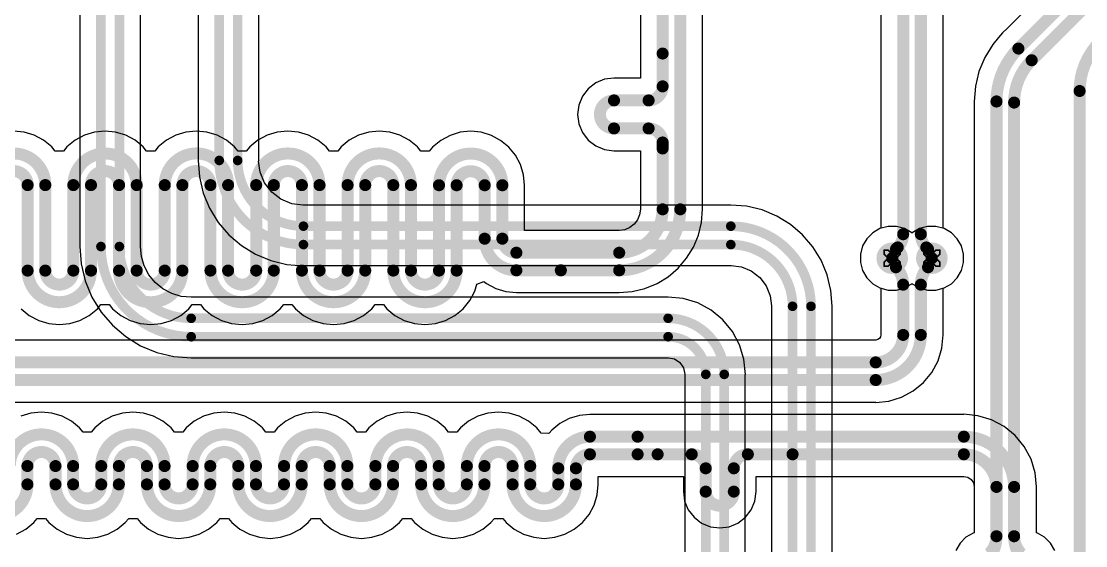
# Model space of a CAD drawing. Header units: inches. Extents: x 0 to 289, y 0 to 168.
# Drawn here: x 23.32 to 57.04, y 66.07 to 82.7 of the extents above; entities that cross this region are included whole.
import ezdxf

# ---------------------------------------------------------------- set-up
doc = ezdxf.new("R2010")
doc.units = ezdxf.units.IN
for name, color, linetype in [('Bottom Layer', 5, 'Continuous'), ('Drill Drawing', 1, 'Continuous'), ('Top Layer', 1, 'Continuous'), ('Via Holes', 16, 'Continuous')]:
    doc.layers.add(name, color=color, linetype=linetype)

msp = doc.modelspace()

# ---------------------------------------------------------------- hatches: boundary and pattern name
at = {"layer": 'Bottom Layer'}
h = msp.add_hatch(color=5, dxfattribs=at)
edge = h.paths.add_edge_path()
edge.add_arc((50.909, 75.184), 0.5, 0, 360)
h = msp.add_hatch(color=5, dxfattribs=at)
edge = h.paths.add_edge_path()
edge.add_arc((52.163, 75.184), 0.5, 0, 360)
at = {"layer": 'Top Layer'}
h = msp.add_hatch(color=1, dxfattribs=at)
edge = h.paths.add_edge_path()
edge.add_arc((50.909, 75.184), 0.5, 0, 360)
h = msp.add_hatch(color=1, dxfattribs=at)
edge = h.paths.add_edge_path()
edge.add_arc((52.163, 75.184), 0.5, 0, 360)
at = {"layer": 'Via Holes'}
h = msp.add_hatch(color=7, dxfattribs=at)
edge = h.paths.add_edge_path()
edge.add_arc((50.909, 75.184), 0.25, 0, 360)
h = msp.add_hatch(color=7, dxfattribs=at)
edge = h.paths.add_edge_path()
edge.add_arc((52.163, 75.184), 0.25, 0, 360)

# ---------------------------------------------------------------- linework, layer by layer
at = {"layer": 'Bottom Layer'}
for p, q in [((30.841, 78.283), (30.841, 91.567)), ((28.925, 86.429), (28.925, 78.283)), ((25.177, 85.479), (25.177, 75.553)), ((27.094, 75.553), (27.094, 85.479)), ((52.52, 76.132), (52.52, 85.499)), ((56.144, 84.064), (54.551, 82.471)), ((50.552, 83.42), (50.552, 76.132)), ((54.405, 82.33), (54.277, 82.181)), ((54.551, 82.471), (54.405, 82.331)), ((54.405, 82.331), (54.405, 82.33)), ((54.091, 81.963), (53.839, 81.551)), ((54.277, 82.181), (54.091, 81.963)), ((53.839, 81.551), (53.654, 81.105)), ((53.654, 81.105), (53.542, 80.635)), ((53.542, 80.635), (53.504, 80.154)), ((53.504, 80.154), (53.507, 80.153)), ((53.507, 80.153), (53.507, 80.151)), ((53.507, 80.151), (53.507, 66.48)), ((28.925, 78.283), (28.92, 78.283)), ((28.92, 78.283), (28.961, 77.761)), ((30.839, 78.263), (30.841, 78.283)), ((30.885, 77.915), (30.839, 78.263)), ((31.027, 77.572), (30.885, 77.915)), ((28.961, 77.761), (29.084, 77.251)), ((31.253, 77.277), (31.027, 77.572)), ((29.084, 77.251), (29.284, 76.768)), ((31.547, 77.051), (31.253, 77.277)), ((31.89, 76.909), (31.547, 77.051)), ((32.238, 76.864), (31.89, 76.909)), ((29.284, 76.768), (29.558, 76.321)), ((32.258, 76.866), (32.238, 76.864)), ((45.796, 76.866), (32.258, 76.866)), ((46.298, 76.831), (45.796, 76.87)), ((45.796, 76.87), (45.796, 76.866)), ((46.788, 76.713), (46.298, 76.831)), ((47.254, 76.52), (46.788, 76.713)), ((29.558, 76.321), (29.898, 75.923)), ((47.683, 76.257), (47.254, 76.52)), ((48.066, 75.93), (47.683, 76.257)), ((29.898, 75.923), (30.296, 75.583)), ((48.393, 75.547), (48.066, 75.93)), ((50.29, 75.991), (50.102, 75.803)), ((50.52, 76.123), (50.29, 75.991)), ((50.552, 76.132), (50.52, 76.123)), ((52.552, 76.123), (52.52, 76.132)), ((52.782, 75.991), (52.552, 76.123)), ((52.969, 75.803), (52.782, 75.991)), ((25.177, 75.553), (25.172, 75.553)), ((25.172, 75.553), (25.216, 75.001)), ((27.093, 75.55), (27.094, 75.553)), ((27.124, 75.239), (27.093, 75.55)), ((30.296, 75.583), (30.743, 75.309)), ((48.657, 75.117), (48.393, 75.547)), ((49.969, 75.573), (49.901, 75.317)), ((50.102, 75.803), (49.969, 75.573)), ((53.102, 75.573), (52.969, 75.803)), ((53.171, 75.317), (53.102, 75.573)), ((27.216, 74.938), (27.124, 75.239)), ((30.743, 75.309), (31.227, 75.108)), ((49.901, 75.317), (49.901, 75.051)), ((53.171, 75.051), (53.171, 75.317)), ((25.216, 75.001), (25.345, 74.463)), ((27.364, 74.659), (27.216, 74.938)), ((31.227, 75.108), (31.736, 74.986)), ((31.736, 74.986), (32.258, 74.945)), ((32.258, 74.945), (32.258, 74.95)), ((32.258, 74.95), (45.796, 74.95)), ((45.796, 74.95), (45.812, 74.952)), ((45.812, 74.952), (46.131, 74.91)), ((46.131, 74.91), (46.443, 74.78)), ((48.849, 74.652), (48.657, 75.117)), ((49.901, 75.051), (49.969, 74.795)), ((53.102, 74.795), (53.171, 75.051)), ((27.564, 74.416), (27.364, 74.659)), ((46.443, 74.78), (46.711, 74.575)), ((46.711, 74.575), (46.917, 74.307)), ((48.967, 74.162), (48.849, 74.652)), ((49.969, 74.795), (50.102, 74.565)), ((50.102, 74.565), (50.29, 74.377)), ((52.782, 74.377), (52.969, 74.565)), ((52.969, 74.565), (53.102, 74.795)), ((25.345, 74.463), (25.557, 73.951)), ((27.808, 74.216), (27.564, 74.416)), ((28.086, 74.067), (27.808, 74.216)), ((46.917, 74.307), (47.046, 73.995)), ((50.29, 74.377), (50.52, 74.245)), ((50.52, 74.245), (50.776, 74.176)), ((51.041, 74.176), (51.298, 74.245)), ((51.298, 74.245), (51.528, 74.377)), ((51.528, 74.377), (51.536, 74.385)), ((51.536, 74.385), (51.544, 74.377)), ((51.544, 74.377), (51.774, 74.245)), ((51.774, 74.245), (52.03, 74.176)), ((52.295, 74.176), (52.552, 74.245)), ((52.552, 74.245), (52.782, 74.377)), ((25.557, 73.951), (25.846, 73.479)), ((28.388, 73.975), (28.086, 74.067)), ((28.699, 73.945), (28.388, 73.975)), ((28.702, 73.945), (28.699, 73.945)), ((43.81, 73.945), (28.702, 73.945)), ((44.288, 73.904), (43.81, 73.951)), ((43.81, 73.951), (43.81, 73.945)), ((44.748, 73.765), (44.288, 73.904)), ((47.046, 73.995), (47.088, 73.675)), ((49.006, 73.66), (48.967, 74.162)), ((50.776, 74.176), (51.041, 74.176)), ((52.03, 74.176), (52.295, 74.176)), ((45.171, 73.538), (44.748, 73.765)), ((45.543, 73.234), (45.171, 73.538)), ((47.088, 73.675), (47.086, 73.66)), ((47.086, 73.66), (47.086, 18.669)), ((49.002, 18.669), (49.002, 73.66)), ((49.002, 73.66), (49.006, 73.66)), ((25.846, 73.479), (26.206, 73.057)), ((45.847, 72.862), (45.543, 73.234)), ((26.206, 73.057), (26.627, 72.698)), ((46.074, 72.439), (45.847, 72.862)), ((26.627, 72.698), (27.1, 72.408)), ((27.1, 72.408), (27.611, 72.196)), ((27.611, 72.196), (28.15, 72.067)), ((46.213, 71.979), (46.074, 72.439)), ((28.15, 72.067), (28.702, 72.024)), ((28.702, 72.024), (28.702, 72.029)), ((28.702, 72.029), (43.81, 72.029)), ((43.81, 72.029), (43.82, 72.03)), ((43.82, 72.03), (44.013, 71.991)), ((44.013, 71.991), (44.185, 71.876)), ((44.185, 71.876), (44.301, 71.704)), ((46.26, 71.501), (46.213, 71.979)), ((44.301, 71.704), (44.339, 71.511)), ((44.339, 71.511), (44.338, 71.501)), ((44.338, 71.501), (44.338, 14.732)), ((46.254, 14.732), (46.254, 71.501)), ((46.254, 71.501), (46.26, 71.501)), ((53.475, 66.471), (53.245, 66.339)), ((53.507, 66.48), (53.475, 66.471)), ((53.057, 66.151), (52.925, 65.921)), ((53.245, 66.339), (53.057, 66.151))]:
    msp.add_line(p, q, dxfattribs=at)
for points, const_width in [([(29.591, 78.283), (29.591, 91.567)], 0.305), ([(30.175, 78.283), (30.175, 91.567)], 0.305), ([(25.843, 75.553), (25.843, 86.007)], 0.305), ([(26.428, 75.553), (26.428, 86.007)], 0.305), ([(51.256, 75.945), (51.256, 85.64)], 0.381), ([(51.815, 75.945), (51.815, 85.625)], 0.381), ([(54.906, 81.83), (56.642, 83.566)], 0.381), ([(55.326, 81.46), (57.038, 83.172)], 0.381), ([(56.845, 59.816), (56.845, 80.485)], 0.381), ([(54.212, 80.154), (54.212, 80.152)], 0.381), ([(54.212, 66.371), (54.212, 80.152)], 0.381), ([(54.77, 66.371), (54.77, 80.118)], 0.381), ([(32.258, 76.2), (45.796, 76.2)], 0.305), ([(32.258, 75.616), (45.796, 75.616)], 0.305), ([(51.027, 75.47), (51.082, 75.525)], 0.381), ([(51.989, 75.525), (52.044, 75.47)], 0.381), ([(47.752, 18.669), (47.752, 73.66)], 0.305), ([(48.336, 18.669), (48.336, 73.66)], 0.305), ([(28.702, 73.279), (43.81, 73.279)], 0.305), ([(28.702, 72.695), (43.81, 72.695)], 0.305), ([(45.004, 14.732), (45.004, 71.501)], 0.305), ([(45.588, 14.732), (45.588, 71.501)], 0.305)]:
    msp.add_lwpolyline(points, dxfattribs=dict(at, const_width=const_width))
for points, const_width in [([(54.212, 80.154, -0.198954), (54.906, 81.83)], 0.381), ([(56.845, 80.485, -0.198731), (57.493, 82.05)], 0.381), ([(54.77, 80.118, -0.198912), (55.326, 81.46)], 0.381), ([(32.258, 75.616, -0.414214), (29.591, 78.283)], 0.305), ([(32.258, 76.2, -0.414214), (30.175, 78.283)], 0.305), ([(45.796, 76.2, -0.414214), (48.336, 73.66)], 0.305), ([(51.256, 75.945, -0.198912), (51.082, 75.525)], 0.381), ([(51.989, 75.525, -0.198912), (51.815, 75.945)], 0.381), ([(28.702, 72.695, -0.414214), (25.843, 75.553)], 0.305), ([(28.702, 73.279, -0.414214), (26.428, 75.553)], 0.305), ([(45.796, 75.616, -0.414214), (47.752, 73.66)], 0.305), ([(50.909, 75.184, -0.198912), (51.027, 75.47)], 0.381), ([(52.044, 75.47, -0.198912), (52.163, 75.184)], 0.381), ([(43.81, 73.279, -0.414214), (45.588, 71.501)], 0.305), ([(43.81, 72.695, -0.414214), (45.004, 71.501)], 0.305), ([(54.212, 66.371, -0.198912), (53.982, 65.818)], 0.381), ([(55, 65.818, -0.198912), (54.77, 66.371)], 0.381)]:
    msp.add_lwpolyline(points, format="xyb", dxfattribs=dict(at, const_width=const_width))
for points, const_width in [([(54.811, 81.83, 1), (55.001, 81.83, 1)], 0.191), ([(54.811, 81.83, 1), (55.001, 81.83, 1)], 0.191), ([(55.231, 81.46, 1), (55.421, 81.46, 1)], 0.191), ([(55.231, 81.46, 1), (55.421, 81.46, 1)], 0.191), ([(56.75, 80.485, 1), (56.94, 80.485, 1)], 0.191), ([(56.75, 80.485, 1), (56.94, 80.485, 1)], 0.191), ([(54.116, 80.154, 1), (54.307, 80.154, 1)], 0.191), ([(54.116, 80.154, 1), (54.307, 80.154, 1)], 0.191), ([(54.116, 80.152, 1), (54.307, 80.152, 1)], 0.191), ([(54.116, 80.152, 1), (54.307, 80.152, 1)], 0.191), ([(54.675, 80.118, 1), (54.866, 80.118, 1)], 0.191), ([(54.675, 80.118, 1), (54.866, 80.118, 1)], 0.191), ([(29.515, 78.283, 1), (29.667, 78.283, 1)], 0.152), ([(29.515, 78.283, 1), (29.667, 78.283, 1)], 0.152), ([(30.099, 78.283, 1), (30.251, 78.283, 1)], 0.152), ([(30.099, 78.283, 1), (30.251, 78.283, 1)], 0.152), ([(32.182, 76.2, 1), (32.334, 76.2, 1)], 0.152), ([(32.182, 76.2, 1), (32.334, 76.2, 1)], 0.152), ([(45.72, 76.2, 1), (45.872, 76.2, 1)], 0.152), ([(45.72, 76.2, 1), (45.872, 76.2, 1)], 0.152), ([(51.161, 75.945, 1), (51.351, 75.945, 1)], 0.191), ([(51.161, 75.945, 1), (51.351, 75.945, 1)], 0.191), ([(51.72, 75.945, 1), (51.91, 75.945, 1)], 0.191), ([(51.72, 75.945, 1), (51.91, 75.945, 1)], 0.191), ([(25.767, 75.553, 1), (25.92, 75.553, 1)], 0.152), ([(25.767, 75.553, 1), (25.92, 75.553, 1)], 0.152), ([(26.351, 75.553, 1), (26.504, 75.553, 1)], 0.152), ([(26.351, 75.553, 1), (26.504, 75.553, 1)], 0.152), ([(32.182, 75.616, 1), (32.334, 75.616, 1)], 0.152), ([(32.182, 75.616, 1), (32.334, 75.616, 1)], 0.152), ([(45.72, 75.616, 1), (45.872, 75.616, 1)], 0.152), ([(45.72, 75.616, 1), (45.872, 75.616, 1)], 0.152), ([(50.932, 75.47, 1), (51.122, 75.47, 1)], 0.191), ([(50.932, 75.47, 1), (51.122, 75.47, 1)], 0.191), ([(50.987, 75.525, 1), (51.178, 75.525, 1)], 0.191), ([(50.987, 75.525, 1), (51.178, 75.525, 1)], 0.191), ([(51.894, 75.525, 1), (52.084, 75.525, 1)], 0.191), ([(51.894, 75.525, 1), (52.084, 75.525, 1)], 0.191), ([(51.949, 75.47, 1), (52.139, 75.47, 1)], 0.191), ([(51.949, 75.47, 1), (52.139, 75.47, 1)], 0.191), ([(50.813, 75.184, 1), (51.004, 75.184, 1)], 0.191), ([(52.067, 75.184, 1), (52.258, 75.184, 1)], 0.191), ([(47.676, 73.66, 1), (47.828, 73.66, 1)], 0.152), ([(47.676, 73.66, 1), (47.828, 73.66, 1)], 0.152), ([(48.26, 73.66, 1), (48.412, 73.66, 1)], 0.152), ([(48.26, 73.66, 1), (48.412, 73.66, 1)], 0.152), ([(28.626, 73.279, 1), (28.778, 73.279, 1)], 0.152), ([(28.626, 73.279, 1), (28.778, 73.279, 1)], 0.152), ([(43.734, 73.279, 1), (43.886, 73.279, 1)], 0.152), ([(43.734, 73.279, 1), (43.886, 73.279, 1)], 0.152), ([(28.626, 72.695, 1), (28.778, 72.695, 1)], 0.152), ([(28.626, 72.695, 1), (28.778, 72.695, 1)], 0.152), ([(43.734, 72.695, 1), (43.886, 72.695, 1)], 0.152), ([(43.734, 72.695, 1), (43.886, 72.695, 1)], 0.152), ([(44.928, 71.501, 1), (45.08, 71.501, 1)], 0.152), ([(44.928, 71.501, 1), (45.08, 71.501, 1)], 0.152), ([(45.512, 71.501, 1), (45.664, 71.501, 1)], 0.152), ([(45.512, 71.501, 1), (45.664, 71.501, 1)], 0.152), ([(54.116, 66.371, 1), (54.307, 66.371, 1)], 0.191), ([(54.116, 66.371, 1), (54.307, 66.371, 1)], 0.191), ([(54.675, 66.371, 1), (54.866, 66.371, 1)], 0.191), ([(54.675, 66.371, 1), (54.866, 66.371, 1)], 0.191)]:
    msp.add_lwpolyline(points, format="xyb", close=True, dxfattribs=dict(at, const_width=const_width))
at = {"layer": 'Drill Drawing', "const_width": 0.0508}
for points in [[(50.655, 75.311), (50.655, 75.438)], [(50.655, 75.438), (50.782, 75.438)], [(50.655, 75.311), (50.782, 75.184)], [(50.655, 75.057), (50.782, 75.184)], [(50.782, 75.438), (50.909, 75.311)], [(50.909, 75.311), (51.036, 75.438)], [(51.036, 75.438), (51.163, 75.438)], [(51.036, 75.184), (51.163, 75.311)], [(51.036, 75.184), (51.163, 75.057)], [(51.163, 75.311), (51.163, 75.438)], [(51.909, 75.311), (51.909, 75.438)], [(51.909, 75.438), (52.036, 75.438)], [(51.909, 75.311), (52.036, 75.184)], [(51.909, 75.057), (52.036, 75.184)], [(52.036, 75.438), (52.163, 75.311)], [(52.163, 75.311), (52.29, 75.438)], [(52.29, 75.438), (52.417, 75.438)], [(52.29, 75.184), (52.417, 75.311)], [(52.29, 75.184), (52.417, 75.057)], [(52.417, 75.311), (52.417, 75.438)], [(50.655, 74.93), (50.655, 75.057)], [(50.655, 74.93), (50.782, 74.93)], [(50.782, 74.93), (50.909, 75.057)], [(50.909, 75.057), (51.036, 74.93)], [(51.036, 74.93), (51.163, 74.93)], [(51.163, 74.93), (51.163, 75.057)], [(51.909, 74.93), (51.909, 75.057)], [(51.909, 74.93), (52.036, 74.93)], [(52.036, 74.93), (52.163, 75.057)], [(52.163, 75.057), (52.29, 74.93)], [(52.29, 74.93), (52.417, 74.93)], [(52.417, 74.93), (52.417, 75.057)]]:
    msp.add_lwpolyline(points, dxfattribs=at)
at = {"layer": 'Drill Drawing', "const_width": 0.0254}
for points in [[(50.642, 75.438, 1), (50.667, 75.438, 1)], [(50.642, 75.438, 1), (50.667, 75.438, 1)], [(50.642, 75.311, 1), (50.667, 75.311, 1)], [(50.642, 75.311, 1), (50.667, 75.311, 1)], [(50.769, 75.438, 1), (50.794, 75.438, 1)], [(50.769, 75.438, 1), (50.794, 75.438, 1)], [(50.769, 75.184, 1), (50.794, 75.184, 1)], [(50.769, 75.184, 1), (50.794, 75.184, 1)], [(50.896, 75.311, 1), (50.921, 75.311, 1)], [(50.896, 75.311, 1), (50.921, 75.311, 1)], [(51.023, 75.438, 1), (51.048, 75.438, 1)], [(51.023, 75.438, 1), (51.048, 75.438, 1)], [(51.023, 75.184, 1), (51.048, 75.184, 1)], [(51.023, 75.184, 1), (51.048, 75.184, 1)], [(51.15, 75.438, 1), (51.175, 75.438, 1)], [(51.15, 75.438, 1), (51.175, 75.438, 1)], [(51.15, 75.311, 1), (51.175, 75.311, 1)], [(51.15, 75.311, 1), (51.175, 75.311, 1)], [(51.896, 75.438, 1), (51.921, 75.438, 1)], [(51.896, 75.438, 1), (51.921, 75.438, 1)], [(51.896, 75.311, 1), (51.921, 75.311, 1)], [(51.896, 75.311, 1), (51.921, 75.311, 1)], [(52.023, 75.438, 1), (52.048, 75.438, 1)], [(52.023, 75.438, 1), (52.048, 75.438, 1)], [(52.023, 75.184, 1), (52.048, 75.184, 1)], [(52.023, 75.184, 1), (52.048, 75.184, 1)], [(52.15, 75.311, 1), (52.175, 75.311, 1)], [(52.15, 75.311, 1), (52.175, 75.311, 1)], [(52.277, 75.438, 1), (52.302, 75.438, 1)], [(52.277, 75.438, 1), (52.302, 75.438, 1)], [(52.277, 75.184, 1), (52.302, 75.184, 1)], [(52.277, 75.184, 1), (52.302, 75.184, 1)], [(52.404, 75.438, 1), (52.429, 75.438, 1)], [(52.404, 75.438, 1), (52.429, 75.438, 1)], [(52.404, 75.311, 1), (52.429, 75.311, 1)], [(52.404, 75.311, 1), (52.429, 75.311, 1)], [(50.642, 75.057, 1), (50.667, 75.057, 1)], [(50.642, 75.057, 1), (50.667, 75.057, 1)], [(50.642, 74.93, 1), (50.667, 74.93, 1)], [(50.642, 74.93, 1), (50.667, 74.93, 1)], [(50.769, 74.93, 1), (50.794, 74.93, 1)], [(50.769, 74.93, 1), (50.794, 74.93, 1)], [(50.896, 75.057, 1), (50.921, 75.057, 1)], [(50.896, 75.057, 1), (50.921, 75.057, 1)], [(51.023, 74.93, 1), (51.048, 74.93, 1)], [(51.023, 74.93, 1), (51.048, 74.93, 1)], [(51.15, 75.057, 1), (51.175, 75.057, 1)], [(51.15, 75.057, 1), (51.175, 75.057, 1)], [(51.15, 74.93, 1), (51.175, 74.93, 1)], [(51.15, 74.93, 1), (51.175, 74.93, 1)], [(51.896, 75.057, 1), (51.921, 75.057, 1)], [(51.896, 75.057, 1), (51.921, 75.057, 1)], [(51.896, 74.93, 1), (51.921, 74.93, 1)], [(51.896, 74.93, 1), (51.921, 74.93, 1)], [(52.023, 74.93, 1), (52.048, 74.93, 1)], [(52.023, 74.93, 1), (52.048, 74.93, 1)], [(52.15, 75.057, 1), (52.175, 75.057, 1)], [(52.15, 75.057, 1), (52.175, 75.057, 1)], [(52.277, 74.93, 1), (52.302, 74.93, 1)], [(52.277, 74.93, 1), (52.302, 74.93, 1)], [(52.404, 75.057, 1), (52.429, 75.057, 1)], [(52.404, 75.057, 1), (52.429, 75.057, 1)], [(52.404, 74.93, 1), (52.429, 74.93, 1)], [(52.404, 74.93, 1), (52.429, 74.93, 1)]]:
    msp.add_lwpolyline(points, format="xyb", close=True, dxfattribs=at)
at = {"layer": 'Top Layer'}
for p, q in [((42.932, 85.499), (42.932, 81.672)), ((44.9, 76.734), (44.9, 85.499)), ((42.932, 81.672), (42.932, 80.891)), ((41.519, 80.74), (41.28, 80.557)), ((41.797, 80.856), (41.519, 80.74)), ((42.095, 80.895), (41.797, 80.856)), ((42.095, 80.891), (42.095, 80.895)), ((42.932, 80.891), (42.095, 80.891)), ((41.097, 80.318), (40.982, 80.04)), ((41.28, 80.557), (41.097, 80.318)), ((40.982, 80.04), (40.943, 79.742)), ((40.943, 79.742), (40.982, 79.444)), ((40.982, 79.444), (41.097, 79.166)), ((23.411, 79.18), (23.077, 79.212)), ((23.732, 79.082), (23.411, 79.18)), ((24.027, 78.924), (23.732, 79.082)), ((24.286, 78.712), (24.027, 78.924)), ((25.023, 78.924), (24.764, 78.712)), ((25.318, 79.082), (25.023, 78.924)), ((25.639, 79.18), (25.318, 79.082)), ((25.973, 79.212), (25.639, 79.18)), ((26.306, 79.18), (25.973, 79.212)), ((26.627, 79.082), (26.306, 79.18)), ((26.923, 78.924), (26.627, 79.082)), ((27.182, 78.712), (26.923, 78.924)), ((27.918, 78.924), (27.659, 78.712)), ((28.214, 79.082), (27.918, 78.924)), ((28.535, 79.18), (28.214, 79.082)), ((28.868, 79.212), (28.535, 79.18)), ((29.202, 79.18), (28.868, 79.212)), ((29.523, 79.082), (29.202, 79.18)), ((29.818, 78.924), (29.523, 79.082)), ((30.078, 78.712), (29.818, 78.924)), ((30.814, 78.924), (30.555, 78.712)), ((31.11, 79.082), (30.814, 78.924)), ((31.43, 79.18), (31.11, 79.082)), ((31.764, 79.212), (31.43, 79.18)), ((32.098, 79.18), (31.764, 79.212)), ((32.418, 79.082), (32.098, 79.18)), ((32.714, 78.924), (32.418, 79.082)), ((32.973, 78.712), (32.714, 78.924)), ((33.71, 78.924), (33.45, 78.712)), ((34.005, 79.082), (33.71, 78.924)), ((34.326, 79.18), (34.005, 79.082)), ((34.66, 79.212), (34.326, 79.18)), ((34.993, 79.18), (34.66, 79.212)), ((35.314, 79.082), (34.993, 79.18)), ((35.61, 78.924), (35.314, 79.082)), ((35.869, 78.712), (35.61, 78.924)), ((36.605, 78.92), (36.346, 78.707)), ((36.901, 79.078), (36.605, 78.92)), ((37.222, 79.175), (36.901, 79.078)), ((37.555, 79.208), (37.222, 79.175)), ((37.889, 79.175), (37.555, 79.208)), ((38.21, 79.078), (37.889, 79.175)), ((38.505, 78.92), (38.21, 79.078)), ((38.764, 78.707), (38.505, 78.92)), ((41.097, 79.166), (41.28, 78.927)), ((41.28, 78.927), (41.519, 78.744)), ((24.394, 78.581), (24.286, 78.712)), ((24.656, 78.581), (24.394, 78.581)), ((24.764, 78.712), (24.656, 78.581)), ((27.289, 78.581), (27.182, 78.712)), ((27.552, 78.581), (27.289, 78.581)), ((27.659, 78.712), (27.552, 78.581)), ((30.185, 78.581), (30.078, 78.712)), ((30.448, 78.581), (30.185, 78.581)), ((30.555, 78.712), (30.448, 78.581)), ((33.081, 78.581), (32.973, 78.712)), ((33.343, 78.581), (33.081, 78.581)), ((33.45, 78.712), (33.343, 78.581)), ((35.978, 78.579), (35.869, 78.712)), ((36.24, 78.578), (35.978, 78.579)), ((36.346, 78.707), (36.24, 78.578)), ((38.977, 78.448), (38.764, 78.707)), ((41.519, 78.744), (41.797, 78.628)), ((41.797, 78.628), (42.095, 78.589)), ((42.095, 78.589), (42.095, 78.593)), ((42.095, 78.593), (42.932, 78.593)), ((42.932, 78.593), (42.932, 76.734)), ((39.135, 78.153), (38.977, 78.448)), ((39.232, 77.832), (39.135, 78.153)), ((39.265, 77.498), (39.232, 77.832)), ((39.263, 76.063), (39.263, 77.498)), ((39.263, 77.498), (39.265, 77.498)), ((42.908, 76.561), (42.841, 76.399)), ((42.931, 76.734), (42.908, 76.561)), ((42.932, 76.734), (42.931, 76.734)), ((44.869, 76.321), (44.902, 76.734)), ((44.902, 76.734), (44.9, 76.734)), ((42.734, 76.26), (42.595, 76.153)), ((42.841, 76.399), (42.734, 76.26)), ((44.772, 75.918), (44.869, 76.321)), ((42.26, 76.063), (39.263, 76.063)), ((42.434, 76.086), (42.26, 76.064)), ((42.26, 76.064), (42.26, 76.063)), ((42.595, 76.153), (42.434, 76.086)), ((44.614, 75.535), (44.772, 75.918)), ((50.29, 75.991), (50.102, 75.803)), ((50.52, 76.123), (50.29, 75.991)), ((50.776, 76.192), (50.52, 76.123)), ((51.041, 76.192), (50.776, 76.192)), ((51.298, 76.123), (51.041, 76.192)), ((51.528, 75.991), (51.298, 76.123)), ((51.536, 75.983), (51.528, 75.991)), ((51.544, 75.991), (51.536, 75.983)), ((51.774, 76.123), (51.544, 75.991)), ((52.03, 76.192), (51.774, 76.123)), ((52.295, 76.192), (52.03, 76.192)), ((52.552, 76.123), (52.295, 76.192)), ((52.782, 75.991), (52.552, 76.123)), ((52.969, 75.803), (52.782, 75.991)), ((44.397, 75.182), (44.614, 75.535)), ((49.969, 75.573), (49.901, 75.317)), ((50.102, 75.803), (49.969, 75.573)), ((53.102, 75.573), (52.969, 75.803)), ((53.171, 75.317), (53.102, 75.573)), ((49.901, 75.317), (49.901, 75.051)), ((53.171, 75.051), (53.171, 75.317)), ((43.813, 74.597), (44.128, 74.866)), ((44.128, 74.866), (44.397, 75.182)), ((49.901, 75.051), (49.969, 74.795)), ((53.102, 74.795), (53.171, 75.051)), ((43.459, 74.381), (43.813, 74.597)), ((49.969, 74.795), (50.102, 74.565)), ((50.102, 74.565), (50.29, 74.377)), ((52.782, 74.377), (52.969, 74.565)), ((52.969, 74.565), (53.102, 74.795)), ((37.687, 74.138), (37.755, 74.362)), ((37.755, 74.362), (37.975, 74.445)), ((37.975, 74.445), (38.053, 74.381)), ((38.053, 74.381), (38.349, 74.223)), ((38.349, 74.223), (38.669, 74.125)), ((42.673, 74.125), (43.076, 74.222)), ((43.076, 74.222), (43.459, 74.381)), ((50.29, 74.377), (50.52, 74.245)), ((50.52, 74.245), (50.552, 74.236)), ((50.552, 74.236), (50.552, 72.752)), ((52.52, 74.236), (52.552, 74.245)), ((52.52, 72.752), (52.52, 74.236)), ((52.552, 74.245), (52.782, 74.377)), ((37.529, 73.842), (37.687, 74.138)), ((38.669, 74.125), (39.003, 74.093)), ((39.003, 74.093), (39.003, 74.095)), ((39.003, 74.095), (42.26, 74.095)), ((42.26, 74.093), (42.673, 74.125)), ((42.26, 74.095), (42.26, 74.093)), ((23.316, 73.583), (23.575, 73.37)), ((25.475, 73.37), (25.734, 73.583)), ((25.734, 73.583), (25.842, 73.714)), ((25.842, 73.714), (26.104, 73.714)), ((26.104, 73.714), (26.211, 73.583)), ((26.211, 73.583), (26.471, 73.37)), ((28.371, 73.37), (28.63, 73.583)), ((28.63, 73.583), (28.737, 73.714)), ((28.737, 73.714), (29, 73.714)), ((29, 73.714), (29.107, 73.583)), ((29.107, 73.583), (29.366, 73.37)), ((31.266, 73.37), (31.525, 73.583)), ((31.525, 73.583), (31.633, 73.714)), ((31.633, 73.714), (31.895, 73.714)), ((31.895, 73.714), (32.003, 73.583)), ((32.003, 73.583), (32.262, 73.37)), ((34.162, 73.37), (34.421, 73.583)), ((34.421, 73.583), (34.528, 73.714)), ((34.528, 73.714), (34.791, 73.714)), ((34.791, 73.714), (34.898, 73.583)), ((34.898, 73.583), (35.157, 73.37)), ((37.057, 73.37), (37.317, 73.583)), ((37.317, 73.583), (37.529, 73.842)), ((23.575, 73.37), (23.871, 73.212)), ((23.871, 73.212), (24.191, 73.115)), ((24.859, 73.115), (25.179, 73.212)), ((25.179, 73.212), (25.475, 73.37)), ((26.471, 73.37), (26.766, 73.212)), ((26.766, 73.212), (27.087, 73.115)), ((27.754, 73.115), (28.075, 73.212)), ((28.075, 73.212), (28.371, 73.37)), ((29.366, 73.37), (29.662, 73.212)), ((29.662, 73.212), (29.983, 73.115)), ((30.65, 73.115), (30.971, 73.212)), ((30.971, 73.212), (31.266, 73.37)), ((32.262, 73.37), (32.557, 73.212)), ((32.557, 73.212), (32.878, 73.115)), ((33.545, 73.115), (33.866, 73.212)), ((33.866, 73.212), (34.162, 73.37)), ((35.157, 73.37), (35.453, 73.212)), ((35.453, 73.212), (35.774, 73.115)), ((36.441, 73.115), (36.762, 73.212)), ((36.762, 73.212), (37.057, 73.37)), ((24.191, 73.115), (24.525, 73.082)), ((24.525, 73.082), (24.859, 73.115)), ((27.087, 73.115), (27.421, 73.082)), ((27.421, 73.082), (27.754, 73.115)), ((29.983, 73.115), (30.316, 73.082)), ((30.316, 73.082), (30.65, 73.115)), ((32.878, 73.115), (33.212, 73.082)), ((33.212, 73.082), (33.545, 73.115)), ((35.774, 73.115), (36.107, 73.082)), ((36.107, 73.082), (36.441, 73.115)), ((50.387, 72.587), (22.665, 72.587)), ((50.448, 72.602), (50.387, 72.59)), ((50.387, 72.59), (50.387, 72.587)), ((50.501, 72.637), (50.448, 72.602)), ((50.536, 72.69), (50.501, 72.637)), ((50.548, 72.752), (50.536, 72.69)), ((50.552, 72.752), (50.548, 72.752)), ((52.483, 72.335), (52.524, 72.752)), ((52.524, 72.752), (52.52, 72.752)), ((52.361, 71.934), (52.483, 72.335)), ((52.164, 71.564), (52.361, 71.934)), ((51.898, 71.24), (52.164, 71.564)), ((51.574, 70.975), (51.898, 71.24)), ((51.204, 70.777), (51.574, 70.975)), ((22.665, 70.619), (50.387, 70.619)), ((50.387, 70.614), (50.804, 70.655)), ((50.387, 70.619), (50.387, 70.614)), ((50.804, 70.655), (51.204, 70.777)), ((23.626, 70.273), (23.305, 70.176)), ((23.96, 70.306), (23.626, 70.273)), ((24.293, 70.273), (23.96, 70.306)), ((24.614, 70.176), (24.293, 70.273)), ((24.91, 70.018), (24.614, 70.176)), ((26.201, 70.176), (25.905, 70.018)), ((26.521, 70.273), (26.201, 70.176)), ((26.855, 70.306), (26.521, 70.273)), ((27.189, 70.273), (26.855, 70.306)), ((27.51, 70.176), (27.189, 70.273)), ((27.805, 70.018), (27.51, 70.176)), ((29.096, 70.176), (28.801, 70.018)), ((29.417, 70.273), (29.096, 70.176)), ((29.751, 70.306), (29.417, 70.273)), ((30.084, 70.273), (29.751, 70.306)), ((30.405, 70.176), (30.084, 70.273)), ((30.701, 70.018), (30.405, 70.176)), ((31.992, 70.176), (31.696, 70.018)), ((32.313, 70.273), (31.992, 70.176)), ((32.646, 70.306), (32.313, 70.273)), ((32.98, 70.273), (32.646, 70.306)), ((33.301, 70.176), (32.98, 70.273)), ((33.596, 70.018), (33.301, 70.176)), ((34.888, 70.176), (34.592, 70.018)), ((35.208, 70.273), (34.888, 70.176)), ((35.542, 70.306), (35.208, 70.273)), ((35.876, 70.273), (35.542, 70.306)), ((36.196, 70.176), (35.876, 70.273)), ((36.492, 70.018), (36.196, 70.176)), ((37.783, 70.176), (37.487, 70.018)), ((38.104, 70.273), (37.783, 70.176)), ((38.438, 70.306), (38.104, 70.273)), ((38.771, 70.273), (38.438, 70.306)), ((39.092, 70.176), (38.771, 70.273)), ((39.388, 70.018), (39.092, 70.176)), ((40.999, 70.201), (40.679, 70.103)), ((41.333, 70.234), (40.999, 70.201)), ((41.333, 70.231), (41.333, 70.234)), ((53.177, 70.231), (41.333, 70.231)), ((53.626, 70.192), (53.177, 70.236)), ((53.177, 70.236), (53.177, 70.231)), ((54.058, 70.061), (53.626, 70.192)), ((25.169, 69.805), (24.91, 70.018)), ((25.276, 69.675), (25.169, 69.805)), ((25.646, 69.805), (25.539, 69.675)), ((25.905, 70.018), (25.646, 69.805)), ((28.064, 69.805), (27.805, 70.018)), ((28.172, 69.675), (28.064, 69.805)), ((28.542, 69.805), (28.434, 69.675)), ((28.801, 70.018), (28.542, 69.805)), ((30.96, 69.805), (30.701, 70.018)), ((31.067, 69.675), (30.96, 69.805)), ((31.437, 69.805), (31.33, 69.675)), ((31.696, 70.018), (31.437, 69.805)), ((33.855, 69.805), (33.596, 70.018)), ((33.963, 69.675), (33.855, 69.805)), ((34.333, 69.805), (34.225, 69.675)), ((34.592, 70.018), (34.333, 69.805)), ((36.751, 69.805), (36.492, 70.018)), ((36.858, 69.675), (36.751, 69.805)), ((37.228, 69.805), (37.121, 69.675)), ((37.487, 70.018), (37.228, 69.805)), ((39.647, 69.805), (39.388, 70.018)), ((39.784, 69.638), (39.647, 69.805)), ((40.383, 69.945), (40.124, 69.733)), ((40.679, 70.103), (40.383, 69.945)), ((54.457, 69.848), (54.058, 70.061)), ((54.806, 69.562), (54.457, 69.848)), ((25.539, 69.675), (25.276, 69.675)), ((28.434, 69.675), (28.172, 69.675)), ((31.33, 69.675), (31.067, 69.675)), ((34.225, 69.675), (33.963, 69.675)), ((37.121, 69.675), (36.858, 69.675)), ((40.019, 69.623), (39.784, 69.638)), ((40.043, 69.634), (40.019, 69.623)), ((40.124, 69.733), (40.043, 69.634)), ((55.092, 69.213), (54.806, 69.562)), ((55.305, 68.815), (55.092, 69.213)), ((55.436, 68.383), (55.305, 68.815)), ((41.593, 68.014), (41.593, 68.264)), ((41.593, 68.264), (44.297, 68.264)), ((44.297, 68.264), (44.297, 67.785)), ((46.595, 67.785), (46.595, 68.264)), ((46.595, 68.264), (53.177, 68.264)), ((53.177, 68.264), (53.177, 68.263)), ((53.177, 68.263), (53.303, 68.238)), ((53.303, 68.238), (53.41, 68.167)), ((53.41, 68.167), (53.482, 68.06)), ((55.48, 67.934), (55.436, 68.383)), ((41.562, 67.68), (41.595, 68.014)), ((41.595, 68.014), (41.593, 68.014)), ((44.297, 67.785), (44.294, 67.785)), ((44.294, 67.785), (44.333, 67.486)), ((46.56, 67.486), (46.599, 67.785)), ((46.599, 67.785), (46.595, 67.785)), ((53.482, 68.06), (53.507, 67.934)), ((53.507, 67.934), (53.507, 67.934)), ((53.507, 67.934), (53.507, 66.48)), ((55.475, 66.48), (55.475, 67.934)), ((55.475, 67.934), (55.48, 67.934)), ((41.465, 67.359), (41.562, 67.68)), ((44.333, 67.486), (44.448, 67.208)), ((46.445, 67.208), (46.56, 67.486)), ((41.307, 67.064), (41.465, 67.359)), ((44.448, 67.208), (44.631, 66.97)), ((46.262, 66.97), (46.445, 67.208)), ((23.462, 66.592), (23.721, 66.804)), ((23.721, 66.804), (23.828, 66.935)), ((23.828, 66.935), (24.091, 66.935)), ((24.091, 66.935), (24.198, 66.804)), ((24.198, 66.804), (24.457, 66.592)), ((26.357, 66.592), (26.616, 66.804)), ((26.616, 66.804), (26.724, 66.935)), ((26.724, 66.935), (26.986, 66.935)), ((26.986, 66.935), (27.094, 66.804)), ((27.094, 66.804), (27.353, 66.592)), ((29.253, 66.592), (29.512, 66.804)), ((29.512, 66.804), (29.619, 66.935)), ((29.619, 66.935), (29.882, 66.935)), ((29.882, 66.935), (29.989, 66.804)), ((29.989, 66.804), (30.248, 66.592)), ((32.149, 66.592), (32.408, 66.804)), ((32.408, 66.804), (32.515, 66.935)), ((32.515, 66.935), (32.778, 66.935)), ((32.778, 66.935), (32.885, 66.804)), ((32.885, 66.804), (33.144, 66.592)), ((35.044, 66.592), (35.303, 66.804)), ((35.303, 66.804), (35.411, 66.935)), ((35.411, 66.935), (35.673, 66.935)), ((35.673, 66.935), (35.781, 66.804)), ((35.781, 66.804), (36.04, 66.592)), ((37.94, 66.592), (38.199, 66.804)), ((38.199, 66.804), (38.306, 66.935)), ((38.306, 66.935), (38.569, 66.935)), ((38.569, 66.935), (38.676, 66.804)), ((38.676, 66.804), (38.935, 66.592)), ((40.835, 66.592), (41.094, 66.804)), ((41.094, 66.804), (41.307, 67.064)), ((44.631, 66.97), (44.87, 66.786)), ((44.87, 66.786), (45.148, 66.671)), ((45.745, 66.671), (46.023, 66.786)), ((46.023, 66.786), (46.262, 66.97)), ((23.166, 66.434), (23.462, 66.592)), ((24.457, 66.592), (24.753, 66.434)), ((24.753, 66.434), (25.074, 66.336)), ((25.741, 66.336), (26.062, 66.434)), ((26.062, 66.434), (26.357, 66.592)), ((27.353, 66.592), (27.649, 66.434)), ((27.649, 66.434), (27.969, 66.336)), ((28.637, 66.336), (28.957, 66.434)), ((28.957, 66.434), (29.253, 66.592)), ((30.248, 66.592), (30.544, 66.434)), ((30.544, 66.434), (30.865, 66.336)), ((31.532, 66.336), (31.853, 66.434)), ((31.853, 66.434), (32.149, 66.592)), ((33.144, 66.592), (33.44, 66.434)), ((33.44, 66.434), (33.76, 66.336)), ((34.428, 66.336), (34.749, 66.434)), ((34.749, 66.434), (35.044, 66.592)), ((36.04, 66.592), (36.335, 66.434)), ((36.335, 66.434), (36.656, 66.336)), ((37.323, 66.336), (37.644, 66.434)), ((37.644, 66.434), (37.94, 66.592)), ((38.935, 66.592), (39.231, 66.434)), ((39.231, 66.434), (39.552, 66.336)), ((40.219, 66.336), (40.54, 66.434)), ((40.54, 66.434), (40.835, 66.592)), ((45.148, 66.671), (45.446, 66.632)), ((45.446, 66.632), (45.745, 66.671)), ((53.475, 66.471), (53.245, 66.339)), ((53.507, 66.48), (53.475, 66.471)), ((55.507, 66.471), (55.475, 66.48)), ((55.737, 66.339), (55.507, 66.471)), ((25.074, 66.336), (25.407, 66.304)), ((25.407, 66.304), (25.741, 66.336)), ((27.969, 66.336), (28.303, 66.304)), ((28.303, 66.304), (28.637, 66.336)), ((30.865, 66.336), (31.199, 66.304)), ((31.199, 66.304), (31.532, 66.336)), ((33.76, 66.336), (34.094, 66.304)), ((34.094, 66.304), (34.428, 66.336)), ((36.656, 66.336), (36.99, 66.304)), ((36.99, 66.304), (37.323, 66.336)), ((39.552, 66.336), (39.885, 66.304)), ((39.885, 66.304), (40.219, 66.336)), ((53.057, 66.151), (52.925, 65.921)), ((53.245, 66.339), (53.057, 66.151)), ((55.925, 66.151), (55.737, 66.339)), ((56.057, 65.921), (55.925, 66.151))]:
    msp.add_line(p, q, dxfattribs=at)
at = {"layer": 'Top Layer', "const_width": 0.381}
for points in [[(43.636, 81.672), (43.636, 85.994)], [(44.195, 76.734), (44.195, 85.994)], [(43.636, 80.631), (43.636, 81.672)], [(42.095, 80.186), (43.192, 80.186)], [(42.095, 79.297), (43.192, 79.297)], [(43.636, 78.662), (43.636, 78.853)], [(43.636, 76.734), (43.636, 78.662)], [(23.522, 74.792), (23.522, 77.502)], [(24.081, 74.792), (24.081, 77.502)], [(24.97, 74.792), (24.97, 77.502)], [(25.528, 74.792), (25.528, 77.502)], [(26.417, 74.792), (26.417, 77.502)], [(26.976, 74.792), (26.976, 77.502)], [(27.865, 74.792), (27.865, 77.502)], [(28.424, 74.792), (28.424, 77.502)], [(29.313, 74.792), (29.313, 77.502)], [(29.872, 74.792), (29.872, 77.502)], [(30.761, 74.792), (30.761, 77.502)], [(31.32, 74.792), (31.32, 77.502)], [(32.209, 74.792), (32.209, 77.502)], [(32.767, 74.792), (32.767, 77.502)], [(33.656, 74.792), (33.656, 77.502)], [(34.215, 74.792), (34.215, 77.502)], [(35.104, 74.792), (35.104, 77.502)], [(35.663, 74.792), (35.663, 77.502)], [(36.552, 74.792), (36.552, 77.498)], [(37.111, 74.792), (37.111, 77.498)], [(38, 75.803), (38, 77.498)], [(38.559, 75.803), (38.559, 77.498)], [(39.003, 75.358), (42.26, 75.358)], [(39.003, 74.799), (40.412, 74.799)], [(40.412, 74.799), (42.26, 74.799)], [(51.256, 72.752), (51.256, 74.345)], [(51.815, 72.752), (51.815, 74.345)], [(22.478, 71.882), (50.387, 71.882)], [(22.478, 71.323), (50.387, 71.323)], [(41.333, 69.527), (42.845, 69.527)], [(42.845, 69.527), (53.177, 69.527)], [(41.333, 68.968), (42.845, 68.968)], [(42.845, 68.968), (43.478, 68.968)], [(43.478, 68.968), (44.557, 68.968)], [(46.335, 68.968), (47.752, 68.968)], [(47.752, 68.968), (53.177, 68.968)], [(23.515, 68.014), (23.515, 68.596)], [(24.404, 68.014), (24.404, 68.596)], [(24.963, 68.014), (24.963, 68.596)], [(25.852, 68.014), (25.852, 68.596)], [(26.411, 68.014), (26.411, 68.596)], [(27.3, 68.014), (27.3, 68.596)], [(27.858, 68.014), (27.858, 68.596)], [(28.747, 68.014), (28.747, 68.596)], [(29.306, 68.014), (29.306, 68.596)], [(30.195, 68.014), (30.195, 68.596)], [(30.754, 68.014), (30.754, 68.596)], [(31.643, 68.014), (31.643, 68.596)], [(32.202, 68.014), (32.202, 68.596)], [(33.091, 68.014), (33.091, 68.596)], [(33.65, 68.014), (33.65, 68.596)], [(34.539, 68.014), (34.539, 68.596)], [(35.097, 68.014), (35.097, 68.596)], [(35.986, 68.014), (35.986, 68.596)], [(36.545, 68.014), (36.545, 68.596)], [(37.434, 68.014), (37.434, 68.596)], [(37.993, 68.014), (37.993, 68.596)], [(38.882, 68.014), (38.882, 68.596)], [(39.441, 68.014), (39.441, 68.596)], [(40.33, 68.014), (40.33, 68.524)], [(40.889, 68.014), (40.889, 68.524)], [(45.002, 67.785), (45.002, 68.524)], [(45.891, 67.785), (45.891, 68.524)], [(54.212, 66.371), (54.212, 67.934)], [(54.77, 66.371), (54.77, 67.934)]]:
    msp.add_lwpolyline(points, dxfattribs=at)
at = {"layer": 'Top Layer', "const_width": 0.191}
for points in [[(43.541, 81.672, 1), (43.731, 81.672, 1)], [(43.541, 81.672, 1), (43.731, 81.672, 1)], [(43.541, 80.631, 1), (43.731, 80.631, 1)], [(43.541, 80.631, 1), (43.731, 80.631, 1)], [(42, 80.186, 1), (42.191, 80.186, 1)], [(42, 80.186, 1), (42.191, 80.186, 1)], [(43.096, 80.186, 1), (43.287, 80.186, 1)], [(43.096, 80.186, 1), (43.287, 80.186, 1)], [(42, 79.297, 1), (42.191, 79.297, 1)], [(42, 79.297, 1), (42.191, 79.297, 1)], [(43.096, 79.297, 1), (43.287, 79.297, 1)], [(43.096, 79.297, 1), (43.287, 79.297, 1)], [(43.541, 78.853, 1), (43.731, 78.853, 1)], [(43.541, 78.853, 1), (43.731, 78.853, 1)], [(43.541, 78.662, 1), (43.731, 78.662, 1)], [(43.541, 78.662, 1), (43.731, 78.662, 1)], [(23.426, 77.502, 1), (23.617, 77.502, 1)], [(23.426, 77.502, 1), (23.617, 77.502, 1)], [(23.985, 77.502, 1), (24.176, 77.502, 1)], [(23.985, 77.502, 1), (24.176, 77.502, 1)], [(24.874, 77.502, 1), (25.065, 77.502, 1)], [(24.874, 77.502, 1), (25.065, 77.502, 1)], [(25.433, 77.502, 1), (25.624, 77.502, 1)], [(25.433, 77.502, 1), (25.624, 77.502, 1)], [(26.322, 77.502, 1), (26.513, 77.502, 1)], [(26.322, 77.502, 1), (26.513, 77.502, 1)], [(26.881, 77.502, 1), (27.071, 77.502, 1)], [(26.881, 77.502, 1), (27.071, 77.502, 1)], [(27.77, 77.502, 1), (27.96, 77.502, 1)], [(27.77, 77.502, 1), (27.96, 77.502, 1)], [(28.329, 77.502, 1), (28.519, 77.502, 1)], [(28.329, 77.502, 1), (28.519, 77.502, 1)], [(29.218, 77.502, 1), (29.408, 77.502, 1)], [(29.218, 77.502, 1), (29.408, 77.502, 1)], [(29.776, 77.502, 1), (29.967, 77.502, 1)], [(29.776, 77.502, 1), (29.967, 77.502, 1)], [(30.665, 77.502, 1), (30.856, 77.502, 1)], [(30.665, 77.502, 1), (30.856, 77.502, 1)], [(31.224, 77.502, 1), (31.415, 77.502, 1)], [(31.224, 77.502, 1), (31.415, 77.502, 1)], [(32.113, 77.502, 1), (32.304, 77.502, 1)], [(32.113, 77.502, 1), (32.304, 77.502, 1)], [(32.672, 77.502, 1), (32.863, 77.502, 1)], [(32.672, 77.502, 1), (32.863, 77.502, 1)], [(33.561, 77.502, 1), (33.752, 77.502, 1)], [(33.561, 77.502, 1), (33.752, 77.502, 1)], [(34.12, 77.502, 1), (34.31, 77.502, 1)], [(34.12, 77.502, 1), (34.31, 77.502, 1)], [(35.009, 77.502, 1), (35.199, 77.502, 1)], [(35.009, 77.502, 1), (35.199, 77.502, 1)], [(35.568, 77.502, 1), (35.758, 77.502, 1)], [(35.568, 77.502, 1), (35.758, 77.502, 1)], [(36.457, 77.498, 1), (36.647, 77.498, 1)], [(36.457, 77.498, 1), (36.647, 77.498, 1)], [(37.015, 77.498, 1), (37.206, 77.498, 1)], [(37.015, 77.498, 1), (37.206, 77.498, 1)], [(37.904, 77.498, 1), (38.095, 77.498, 1)], [(37.904, 77.498, 1), (38.095, 77.498, 1)], [(38.463, 77.498, 1), (38.654, 77.498, 1)], [(38.463, 77.498, 1), (38.654, 77.498, 1)], [(43.541, 76.734, 1), (43.731, 76.734, 1)], [(43.541, 76.734, 1), (43.731, 76.734, 1)], [(44.1, 76.734, 1), (44.29, 76.734, 1)], [(44.1, 76.734, 1), (44.29, 76.734, 1)], [(37.904, 75.803, 1), (38.095, 75.803, 1)], [(37.904, 75.803, 1), (38.095, 75.803, 1)], [(38.463, 75.803, 1), (38.654, 75.803, 1)], [(38.463, 75.803, 1), (38.654, 75.803, 1)], [(38.908, 75.358, 1), (39.098, 75.358, 1)], [(38.908, 75.358, 1), (39.098, 75.358, 1)], [(42.165, 75.358, 1), (42.355, 75.358, 1)], [(42.165, 75.358, 1), (42.355, 75.358, 1)], [(50.813, 75.184, 1), (51.004, 75.184, 1)], [(52.067, 75.184, 1), (52.258, 75.184, 1)], [(23.426, 74.792, 1), (23.617, 74.792, 1)], [(23.426, 74.792, 1), (23.617, 74.792, 1)], [(23.985, 74.792, 1), (24.176, 74.792, 1)], [(23.985, 74.792, 1), (24.176, 74.792, 1)], [(24.874, 74.792, 1), (25.065, 74.792, 1)], [(24.874, 74.792, 1), (25.065, 74.792, 1)], [(25.433, 74.792, 1), (25.624, 74.792, 1)], [(25.433, 74.792, 1), (25.624, 74.792, 1)], [(26.322, 74.792, 1), (26.513, 74.792, 1)], [(26.322, 74.792, 1), (26.513, 74.792, 1)], [(26.881, 74.792, 1), (27.071, 74.792, 1)], [(26.881, 74.792, 1), (27.071, 74.792, 1)], [(27.77, 74.792, 1), (27.96, 74.792, 1)], [(27.77, 74.792, 1), (27.96, 74.792, 1)], [(28.329, 74.792, 1), (28.519, 74.792, 1)], [(28.329, 74.792, 1), (28.519, 74.792, 1)], [(29.218, 74.792, 1), (29.408, 74.792, 1)], [(29.218, 74.792, 1), (29.408, 74.792, 1)], [(29.776, 74.792, 1), (29.967, 74.792, 1)], [(29.776, 74.792, 1), (29.967, 74.792, 1)], [(30.665, 74.792, 1), (30.856, 74.792, 1)], [(30.665, 74.792, 1), (30.856, 74.792, 1)], [(31.224, 74.792, 1), (31.415, 74.792, 1)], [(31.224, 74.792, 1), (31.415, 74.792, 1)], [(32.113, 74.792, 1), (32.304, 74.792, 1)], [(32.113, 74.792, 1), (32.304, 74.792, 1)], [(32.672, 74.792, 1), (32.863, 74.792, 1)], [(32.672, 74.792, 1), (32.863, 74.792, 1)], [(33.561, 74.792, 1), (33.752, 74.792, 1)], [(33.561, 74.792, 1), (33.752, 74.792, 1)], [(34.12, 74.792, 1), (34.31, 74.792, 1)], [(34.12, 74.792, 1), (34.31, 74.792, 1)], [(35.009, 74.792, 1), (35.199, 74.792, 1)], [(35.009, 74.792, 1), (35.199, 74.792, 1)], [(35.568, 74.792, 1), (35.758, 74.792, 1)], [(35.568, 74.792, 1), (35.758, 74.792, 1)], [(36.457, 74.792, 1), (36.647, 74.792, 1)], [(36.457, 74.792, 1), (36.647, 74.792, 1)], [(37.015, 74.792, 1), (37.206, 74.792, 1)], [(37.015, 74.792, 1), (37.206, 74.792, 1)], [(38.908, 74.799, 1), (39.098, 74.799, 1)], [(38.908, 74.799, 1), (39.098, 74.799, 1)], [(40.316, 74.799, 1), (40.507, 74.799, 1)], [(40.316, 74.799, 1), (40.507, 74.799, 1)], [(42.165, 74.799, 1), (42.355, 74.799, 1)], [(42.165, 74.799, 1), (42.355, 74.799, 1)], [(50.932, 74.898, 1), (51.122, 74.898, 1)], [(50.932, 74.898, 1), (51.122, 74.898, 1)], [(51.949, 74.898, 1), (52.139, 74.898, 1)], [(51.949, 74.898, 1), (52.139, 74.898, 1)], [(51.161, 74.345, 1), (51.351, 74.345, 1)], [(51.161, 74.345, 1), (51.351, 74.345, 1)], [(51.72, 74.345, 1), (51.91, 74.345, 1)], [(51.72, 74.345, 1), (51.91, 74.345, 1)], [(51.161, 72.752, 1), (51.351, 72.752, 1)], [(51.161, 72.752, 1), (51.351, 72.752, 1)], [(51.72, 72.752, 1), (51.91, 72.752, 1)], [(51.72, 72.752, 1), (51.91, 72.752, 1)], [(50.291, 71.882, 1), (50.482, 71.882, 1)], [(50.291, 71.882, 1), (50.482, 71.882, 1)], [(50.291, 71.323, 1), (50.482, 71.323, 1)], [(50.291, 71.323, 1), (50.482, 71.323, 1)], [(41.238, 69.527, 1), (41.428, 69.527, 1)], [(41.238, 69.527, 1), (41.428, 69.527, 1)], [(42.749, 69.527, 1), (42.94, 69.527, 1)], [(42.749, 69.527, 1), (42.94, 69.527, 1)], [(53.082, 69.527, 1), (53.273, 69.527, 1)], [(53.082, 69.527, 1), (53.273, 69.527, 1)], [(41.238, 68.968, 1), (41.428, 68.968, 1)], [(41.238, 68.968, 1), (41.428, 68.968, 1)], [(42.749, 68.968, 1), (42.94, 68.968, 1)], [(42.749, 68.968, 1), (42.94, 68.968, 1)], [(43.383, 68.968, 1), (43.573, 68.968, 1)], [(43.383, 68.968, 1), (43.573, 68.968, 1)], [(44.462, 68.968, 1), (44.653, 68.968, 1)], [(44.462, 68.968, 1), (44.653, 68.968, 1)], [(46.24, 68.968, 1), (46.431, 68.968, 1)], [(46.24, 68.968, 1), (46.431, 68.968, 1)], [(47.657, 68.968, 1), (47.847, 68.968, 1)], [(47.657, 68.968, 1), (47.847, 68.968, 1)], [(53.082, 68.968, 1), (53.273, 68.968, 1)], [(53.082, 68.968, 1), (53.273, 68.968, 1)], [(23.42, 68.596, 1), (23.61, 68.596, 1)], [(23.42, 68.596, 1), (23.61, 68.596, 1)], [(24.309, 68.596, 1), (24.499, 68.596, 1)], [(24.309, 68.596, 1), (24.499, 68.596, 1)], [(24.868, 68.596, 1), (25.058, 68.596, 1)], [(24.868, 68.596, 1), (25.058, 68.596, 1)], [(25.757, 68.596, 1), (25.947, 68.596, 1)], [(25.757, 68.596, 1), (25.947, 68.596, 1)], [(26.315, 68.596, 1), (26.506, 68.596, 1)], [(26.315, 68.596, 1), (26.506, 68.596, 1)], [(27.204, 68.596, 1), (27.395, 68.596, 1)], [(27.204, 68.596, 1), (27.395, 68.596, 1)], [(27.763, 68.596, 1), (27.954, 68.596, 1)], [(27.763, 68.596, 1), (27.954, 68.596, 1)], [(28.652, 68.596, 1), (28.843, 68.596, 1)], [(28.652, 68.596, 1), (28.843, 68.596, 1)], [(29.211, 68.596, 1), (29.401, 68.596, 1)], [(29.211, 68.596, 1), (29.401, 68.596, 1)], [(30.1, 68.596, 1), (30.29, 68.596, 1)], [(30.1, 68.596, 1), (30.29, 68.596, 1)], [(30.659, 68.596, 1), (30.849, 68.596, 1)], [(30.659, 68.596, 1), (30.849, 68.596, 1)], [(31.548, 68.596, 1), (31.738, 68.596, 1)], [(31.548, 68.596, 1), (31.738, 68.596, 1)], [(32.107, 68.596, 1), (32.297, 68.596, 1)], [(32.107, 68.596, 1), (32.297, 68.596, 1)], [(32.996, 68.596, 1), (33.186, 68.596, 1)], [(32.996, 68.596, 1), (33.186, 68.596, 1)], [(33.554, 68.596, 1), (33.745, 68.596, 1)], [(33.554, 68.596, 1), (33.745, 68.596, 1)], [(34.443, 68.596, 1), (34.634, 68.596, 1)], [(34.443, 68.596, 1), (34.634, 68.596, 1)], [(35.002, 68.596, 1), (35.193, 68.596, 1)], [(35.002, 68.596, 1), (35.193, 68.596, 1)], [(35.891, 68.596, 1), (36.082, 68.596, 1)], [(35.891, 68.596, 1), (36.082, 68.596, 1)], [(36.45, 68.596, 1), (36.64, 68.596, 1)], [(36.45, 68.596, 1), (36.64, 68.596, 1)], [(37.339, 68.596, 1), (37.529, 68.596, 1)], [(37.339, 68.596, 1), (37.529, 68.596, 1)], [(37.898, 68.596, 1), (38.088, 68.596, 1)], [(37.898, 68.596, 1), (38.088, 68.596, 1)], [(38.787, 68.596, 1), (38.977, 68.596, 1)], [(38.787, 68.596, 1), (38.977, 68.596, 1)], [(39.346, 68.596, 1), (39.536, 68.596, 1)], [(39.346, 68.596, 1), (39.536, 68.596, 1)], [(40.235, 68.524, 1), (40.425, 68.524, 1)], [(40.235, 68.524, 1), (40.425, 68.524, 1)], [(40.793, 68.524, 1), (40.984, 68.524, 1)], [(40.793, 68.524, 1), (40.984, 68.524, 1)], [(44.907, 68.524, 1), (45.097, 68.524, 1)], [(44.907, 68.524, 1), (45.097, 68.524, 1)], [(45.796, 68.524, 1), (45.986, 68.524, 1)], [(45.796, 68.524, 1), (45.986, 68.524, 1)], [(23.42, 68.014, 1), (23.61, 68.014, 1)], [(23.42, 68.014, 1), (23.61, 68.014, 1)], [(24.309, 68.014, 1), (24.499, 68.014, 1)], [(24.309, 68.014, 1), (24.499, 68.014, 1)], [(24.868, 68.014, 1), (25.058, 68.014, 1)], [(24.868, 68.014, 1), (25.058, 68.014, 1)], [(25.757, 68.014, 1), (25.947, 68.014, 1)], [(25.757, 68.014, 1), (25.947, 68.014, 1)], [(26.315, 68.014, 1), (26.506, 68.014, 1)], [(26.315, 68.014, 1), (26.506, 68.014, 1)], [(27.204, 68.014, 1), (27.395, 68.014, 1)], [(27.204, 68.014, 1), (27.395, 68.014, 1)], [(27.763, 68.014, 1), (27.954, 68.014, 1)], [(27.763, 68.014, 1), (27.954, 68.014, 1)], [(28.652, 68.014, 1), (28.843, 68.014, 1)], [(28.652, 68.014, 1), (28.843, 68.014, 1)], [(29.211, 68.014, 1), (29.401, 68.014, 1)], [(29.211, 68.014, 1), (29.401, 68.014, 1)], [(30.1, 68.014, 1), (30.29, 68.014, 1)], [(30.1, 68.014, 1), (30.29, 68.014, 1)], [(30.659, 68.014, 1), (30.849, 68.014, 1)], [(30.659, 68.014, 1), (30.849, 68.014, 1)], [(31.548, 68.014, 1), (31.738, 68.014, 1)], [(31.548, 68.014, 1), (31.738, 68.014, 1)], [(32.107, 68.014, 1), (32.297, 68.014, 1)], [(32.107, 68.014, 1), (32.297, 68.014, 1)], [(32.996, 68.014, 1), (33.186, 68.014, 1)], [(32.996, 68.014, 1), (33.186, 68.014, 1)], [(33.554, 68.014, 1), (33.745, 68.014, 1)], [(33.554, 68.014, 1), (33.745, 68.014, 1)], [(34.443, 68.014, 1), (34.634, 68.014, 1)], [(34.443, 68.014, 1), (34.634, 68.014, 1)], [(35.002, 68.014, 1), (35.193, 68.014, 1)], [(35.002, 68.014, 1), (35.193, 68.014, 1)], [(35.891, 68.014, 1), (36.082, 68.014, 1)], [(35.891, 68.014, 1), (36.082, 68.014, 1)], [(36.45, 68.014, 1), (36.64, 68.014, 1)], [(36.45, 68.014, 1), (36.64, 68.014, 1)], [(37.339, 68.014, 1), (37.529, 68.014, 1)], [(37.339, 68.014, 1), (37.529, 68.014, 1)], [(37.898, 68.014, 1), (38.088, 68.014, 1)], [(37.898, 68.014, 1), (38.088, 68.014, 1)], [(38.787, 68.014, 1), (38.977, 68.014, 1)], [(38.787, 68.014, 1), (38.977, 68.014, 1)], [(39.346, 68.014, 1), (39.536, 68.014, 1)], [(39.346, 68.014, 1), (39.536, 68.014, 1)], [(40.235, 68.014, 1), (40.425, 68.014, 1)], [(40.235, 68.014, 1), (40.425, 68.014, 1)], [(40.793, 68.014, 1), (40.984, 68.014, 1)], [(40.793, 68.014, 1), (40.984, 68.014, 1)], [(54.116, 67.934, 1), (54.307, 67.934, 1)], [(54.116, 67.934, 1), (54.307, 67.934, 1)], [(54.675, 67.934, 1), (54.866, 67.934, 1)], [(54.675, 67.934, 1), (54.866, 67.934, 1)], [(44.907, 67.785, 1), (45.097, 67.785, 1)], [(44.907, 67.785, 1), (45.097, 67.785, 1)], [(45.796, 67.785, 1), (45.986, 67.785, 1)], [(45.796, 67.785, 1), (45.986, 67.785, 1)], [(54.116, 66.371, 1), (54.307, 66.371, 1)], [(54.116, 66.371, 1), (54.307, 66.371, 1)], [(54.675, 66.371, 1), (54.866, 66.371, 1)], [(54.675, 66.371, 1), (54.866, 66.371, 1)]]:
    msp.add_lwpolyline(points, format="xyb", close=True, dxfattribs=at)
at = {"layer": 'Top Layer', "const_width": 0.381}
for points in [[(43.636, 80.631, -0.414214), (43.192, 80.186)], [(42.095, 79.297, -1), (42.095, 80.186)], [(43.192, 79.297, -0.414214), (43.636, 78.853)], [(22.074, 77.502, -1), (24.081, 77.502)], [(24.97, 77.502, -1), (26.976, 77.502)], [(27.865, 77.502, -1), (29.872, 77.502)], [(30.761, 77.502, -1), (32.767, 77.502)], [(33.656, 77.502, -1), (35.663, 77.502)], [(36.552, 77.498, -1), (38.559, 77.498)], [(22.633, 77.502, -1), (23.522, 77.502)], [(25.528, 77.502, -1), (26.417, 77.502)], [(28.424, 77.502, -1), (29.313, 77.502)], [(31.32, 77.502, -1), (32.209, 77.502)], [(34.215, 77.502, -1), (35.104, 77.502)], [(37.111, 77.498, -1), (38, 77.498)], [(44.195, 76.734, -0.414214), (42.26, 74.799)], [(43.636, 76.734, -0.414214), (42.26, 75.358)], [(39.003, 74.799, -0.414214), (38, 75.803)], [(39.003, 75.358, -0.414214), (38.559, 75.803)], [(51.027, 74.898, -0.198912), (50.909, 75.184)], [(52.163, 75.184, -0.198912), (52.044, 74.898)], [(25.528, 74.792, -1), (23.522, 74.792)], [(24.97, 74.792, -1), (24.081, 74.792)], [(28.424, 74.792, -1), (26.417, 74.792)], [(27.865, 74.792, -1), (26.976, 74.792)], [(31.32, 74.792, -1), (29.313, 74.792)], [(30.761, 74.792, -1), (29.872, 74.792)], [(34.215, 74.792, -1), (32.209, 74.792)], [(33.656, 74.792, -1), (32.767, 74.792)], [(37.111, 74.792, -1), (35.104, 74.792)], [(36.552, 74.792, -1), (35.663, 74.792)], [(51.027, 74.898, -0.198912), (51.256, 74.345)], [(51.815, 74.345, -0.198912), (52.044, 74.898)], [(51.256, 72.752, -0.414214), (50.387, 71.882)], [(51.815, 72.752, -0.414214), (50.387, 71.323)], [(22.956, 68.596, -1), (24.963, 68.596)], [(25.852, 68.596, -1), (27.858, 68.596)], [(28.747, 68.596, -1), (30.754, 68.596)], [(31.643, 68.596, -1), (33.65, 68.596)], [(34.539, 68.596, -1), (36.545, 68.596)], [(37.434, 68.596, -1), (39.441, 68.596)], [(40.33, 68.524, -0.414214), (41.333, 69.527)], [(53.177, 69.527, -0.414214), (54.77, 67.934)], [(23.515, 68.596, -1), (24.404, 68.596)], [(26.411, 68.596, -1), (27.3, 68.596)], [(29.306, 68.596, -1), (30.195, 68.596)], [(32.202, 68.596, -1), (33.091, 68.596)], [(35.097, 68.596, -1), (35.986, 68.596)], [(37.993, 68.596, -1), (38.882, 68.596)], [(40.889, 68.524, -0.414214), (41.333, 68.968)], [(44.557, 68.968, -0.414214), (45.002, 68.524)], [(45.891, 68.524, -0.414214), (46.335, 68.968)], [(53.177, 68.968, -0.414214), (54.212, 67.934)], [(23.515, 68.014, -1), (21.508, 68.014)], [(26.411, 68.014, -1), (24.404, 68.014)], [(25.852, 68.014, -1), (24.963, 68.014)], [(29.306, 68.014, -1), (27.3, 68.014)], [(28.747, 68.014, -1), (27.858, 68.014)], [(32.202, 68.014, -1), (30.195, 68.014)], [(31.643, 68.014, -1), (30.754, 68.014)], [(35.097, 68.014, -1), (33.091, 68.014)], [(34.539, 68.014, -1), (33.65, 68.014)], [(37.993, 68.014, -1), (35.986, 68.014)], [(37.434, 68.014, -1), (36.545, 68.014)], [(40.889, 68.014, -1), (38.882, 68.014)], [(40.33, 68.014, -1), (39.441, 68.014)], [(45.891, 67.785, -1), (45.002, 67.785)], [(54.212, 66.371, -0.198912), (53.864, 65.532)], [(55.118, 65.532, -0.198912), (54.77, 66.371)]]:
    msp.add_lwpolyline(points, format="xyb", dxfattribs=at)

doc.saveas('drawing.dxf')
